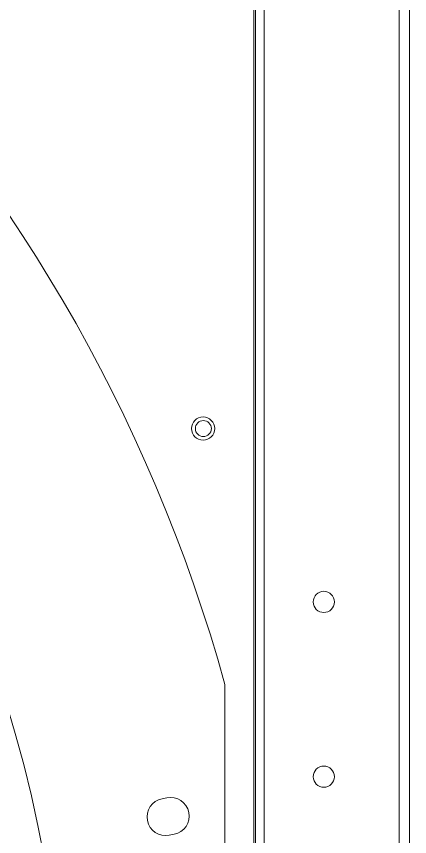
# Model space of a CAD drawing. Header units: millimetres. Extents: x 113490 to 142599, y -20467 to 115.
# Drawn here: x 135329 to 135464.2, y -11265.1 to -10983.5 of the extents above; entities that cross this region are included whole.
import ezdxf

# ---------------------------------------------------------------- set-up
doc = ezdxf.new("R2010")
doc.units = ezdxf.units.MM
doc.layers.add('DV3_0', color=7, linetype='Continuous')

msp = doc.modelspace()

# ---------------------------------------------------------------- linework, layer by layer
at = {"layer": 'DV3_0', "color": 7, "linetype": 'Continuous', "lineweight": 20}
for p, q in [((135460.64, -11939.49), (135460.64, -9709.49)), ((135410.64, -9845.59), (135410.64, -11865.47))]:
    msp.add_line(p, q, dxfattribs=at)
at = {"layer": 'DV3_0', "color": 7, "linetype": 'Continuous', "lineweight": 15}
for p, q in [((135464.24, -11939.49), (135464.24, -9709.49)), ((135411.24, -9857.26), (135411.24, -11851.51)), ((135414.24, -9857.26), (135414.24, -11851.51)), ((135400.74, -11507.16), (135400.74, -11212.82)), ((135380.79, -11251.71), (135379.13, -11252.04)), ((135381.62, -11264.6), (135383.29, -11264.26))]:
    msp.add_line(p, q, dxfattribs=at)
for centre, radius in [((135393.24, -11124.99), 4), ((135393.32, -11124.99), 2.75), ((135434.74, -11184.49), 3.65), ((135434.74, -11244.49), 3.65)]:
    msp.add_circle(centre, radius, dxfattribs=at)
for centre, radius, start, end in [((134869.24, -11359.99), 551.5, 15.4775, 74.5225), ((134869.24, -11359.99), 477.5, 316.9802, 43.0198), ((135380.37, -11258.32), 6.4, 101.25, 281.25), ((135382.04, -11257.99), 6.4, 281.25, 101.25)]:
    msp.add_arc(centre, radius, start, end, dxfattribs=at)

doc.saveas('drawing.dxf')
